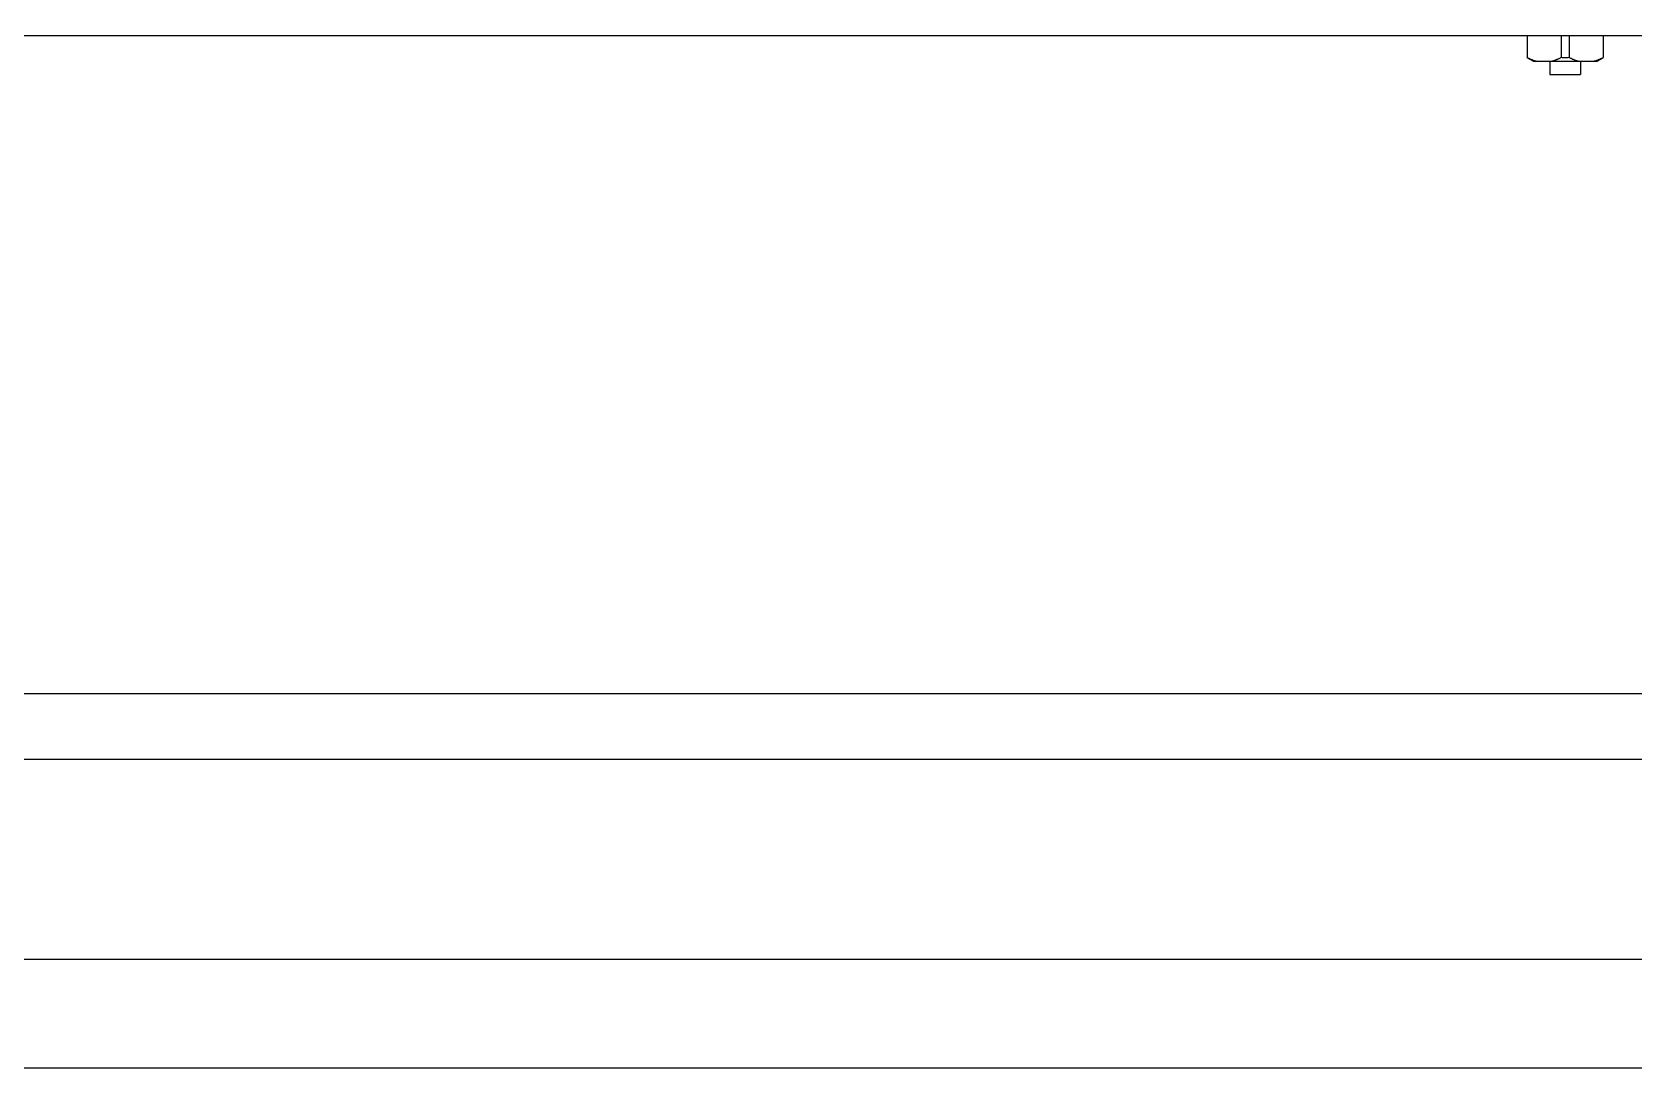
# Model space of a CAD drawing. Header units: millimetres. Extents: x 17046 to 32328, y 18593 to 29476.
# Drawn here: x 17398.74 to 17415.15, y 18973.5 to 18984.1 of the extents above; entities that cross this region are included whole.
import ezdxf

# ---------------------------------------------------------------- set-up
doc = ezdxf.new("R2010")
doc.units = ezdxf.units.MM
doc.header["$LTSCALE"] = 5
doc.layers.add('UNIT', color=6, linetype='Continuous')
doc.styles.add('SUBMITTAL', font='romans.shx', dxfattribs={"width": 0.75})
doc.dimstyles.new('SUBMITTAL', dxfattribs={"dimtxt": 0.09375, "dimasz": 0.09375, "dimexe": 0.03125, "dimexo": 0.0625, "dimgap": 0.0625, "dimtad": 0, "dimdec": 4, "dimzin": 4, "dimdsep": 46, "dimlunit": 4, "dimtxsty": 'SUBMITTAL', "dimcen": 0.09375, "dimclre": 6, "dimadec": 0, "dimazin": 0, "dimtfac": 1, "dimtdec": 0, "dimtofl": 0, "dimtmove": 0, "dimatfit": 3, "dimfxl": 0, "dimfrac": 2, "dimtolj": 1, "dimtzin": 4, "dimarcsym": 0})

msp = doc.modelspace()

# ---------------------------------------------------------------- linework, layer by layer
at = {"layer": 'UNIT'}
for p, q in [((17419.6903, 18984.0604), (17385.9502, 18984.0604)), ((17414.0532, 18984.0604), (17414.0532, 18983.8382)), ((17414.4012, 18984.0604), (17414.4012, 18983.8382)), ((17414.4847, 18984.0604), (17414.4847, 18983.8382)), ((17414.8327, 18984.0604), (17414.8327, 18983.8382)), ((17414.1162, 18983.8005), (17414.0532, 18983.8369)), ((17414.1162, 18983.8005), (17414.7697, 18983.8005)), ((17414.2855, 18983.8005), (17414.2855, 18983.6666)), ((17414.6004, 18983.8005), (17414.6004, 18983.6666)), ((17414.7697, 18983.8005), (17414.8327, 18983.8369)), ((17414.2855, 18983.6666), (17414.6004, 18983.6666)), ((17420.773, 18977.3281), (17384.8675, 18977.3281)), ((17331.9452, 18976.6588), (17615.4393, 18976.6588)), ((17615.4393, 18974.6092), (17331.9452, 18974.6092)), ((17336.1952, 18973.4997), (17611.1893, 18973.4997))]:
    msp.add_line(p, q, dxfattribs=at)
msp.add_open_spline([(17414.0532, 18983.8382), (17414.0532, 18983.8379), (17414.0532, 18983.8374), (17414.0532, 18983.837), (17414.0532, 18983.8369), (17414.0532, 18983.8369)], degree=3, knots=[0, 0, 0, 0, 0.16666667, 0.33333333, 0.5, 0.5, 0.5, 0.5], dxfattribs=at)
for points in [[(17414.1445, 18983.8005), (17414.1413, 18983.8015), (17414.1348, 18983.8034), (17414.1251, 18983.8067), (17414.1153, 18983.8103), (17414.1054, 18983.8141), (17414.0954, 18983.8182), (17414.0852, 18983.8227), (17414.0748, 18983.8275), (17414.0642, 18983.8326), (17414.0569, 18983.8363), (17414.0532, 18983.8382)], [(17414.4012, 18983.8382), (17414.3975, 18983.8362), (17414.3901, 18983.8325), (17414.3794, 18983.8274), (17414.3689, 18983.8226), (17414.3587, 18983.8181), (17414.3487, 18983.814), (17414.3389, 18983.8102), (17414.3291, 18983.8066), (17414.3195, 18983.8034), (17414.3131, 18983.8014), (17414.3099, 18983.8005)], [(17414.4847, 18983.8382), (17414.4801, 18983.8379), (17414.4708, 18983.8374), (17414.4569, 18983.837), (17414.443, 18983.8368), (17414.429, 18983.837), (17414.4151, 18983.8374), (17414.4058, 18983.8379), (17414.4012, 18983.8382)], [(17414.576, 18983.8005), (17414.5728, 18983.8015), (17414.5663, 18983.8034), (17414.5566, 18983.8067), (17414.5468, 18983.8103), (17414.5369, 18983.8141), (17414.5269, 18983.8182), (17414.5167, 18983.8227), (17414.5063, 18983.8275), (17414.4957, 18983.8326), (17414.4884, 18983.8363), (17414.4847, 18983.8382)], [(17414.8327, 18983.8382), (17414.829, 18983.8362), (17414.8216, 18983.8325), (17414.8109, 18983.8274), (17414.8004, 18983.8226), (17414.7902, 18983.8181), (17414.7802, 18983.814), (17414.7704, 18983.8102), (17414.7606, 18983.8066), (17414.751, 18983.8034), (17414.7446, 18983.8014), (17414.7414, 18983.8005)]]:
    msp.add_open_spline(points, degree=3, dxfattribs=at)

# ---------------------------------------------------------------- leaders
msp.add_leader([(17566.9669, 18980.8702), (17555.3922, 18999.1166), (17393.4898, 18999.1166)], dimstyle='SUBMITTAL', override={"dimscale": 36, "dimarcsym": 1}, dxfattribs=at)

doc.saveas('drawing.dxf')
